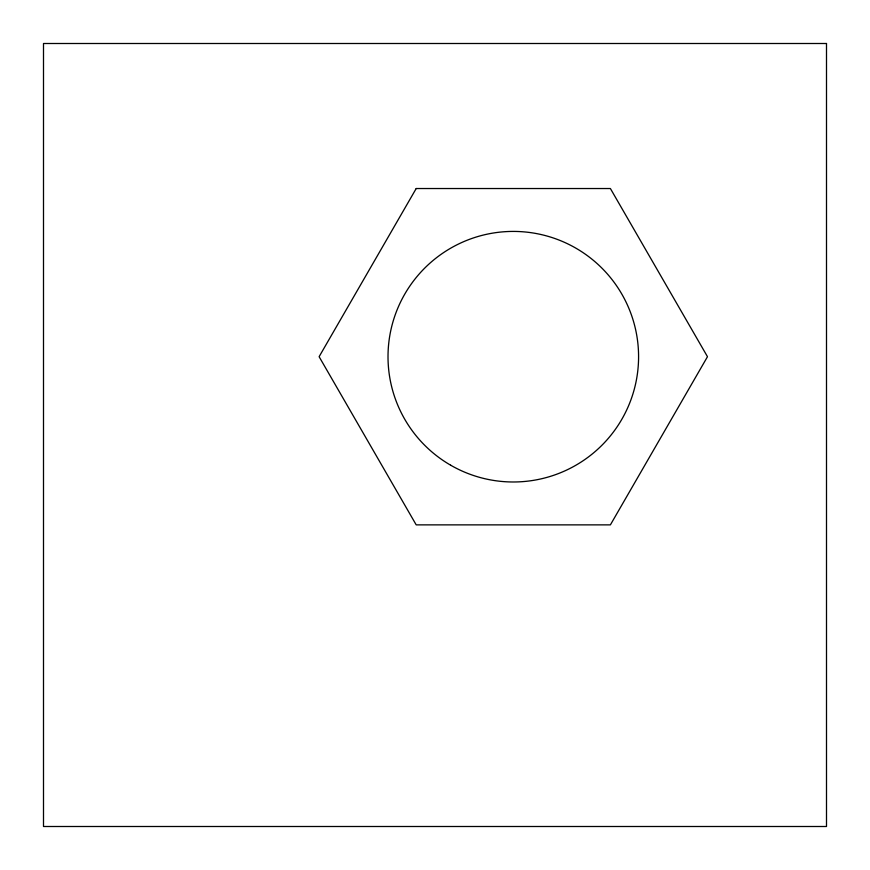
<?xml version="1.0" encoding="UTF-8"?>
<svg xmlns="http://www.w3.org/2000/svg" width="870" height="870" viewBox="0 0 870 870"><rect width="100%" height="100%" fill="white"/><g stroke="black" fill="none" stroke-linecap="round" stroke-linejoin="round"><path stroke-width="1.3" d="M416.208 188.529L319.116 356.7L416.208 524.871L610.392 524.871L707.484 356.7L610.392 188.529L416.208 188.529M826.5 43.5L43.5 43.5L43.5 826.5L826.5 826.5L826.5 43.5M450.66 465.2A125.28 125.28 0 0 0 638.58 356.7A125.28 125.28 0 0 0 450.66 248.2A125.28 125.28 0 0 0 450.66 465.2"/></g></svg>
